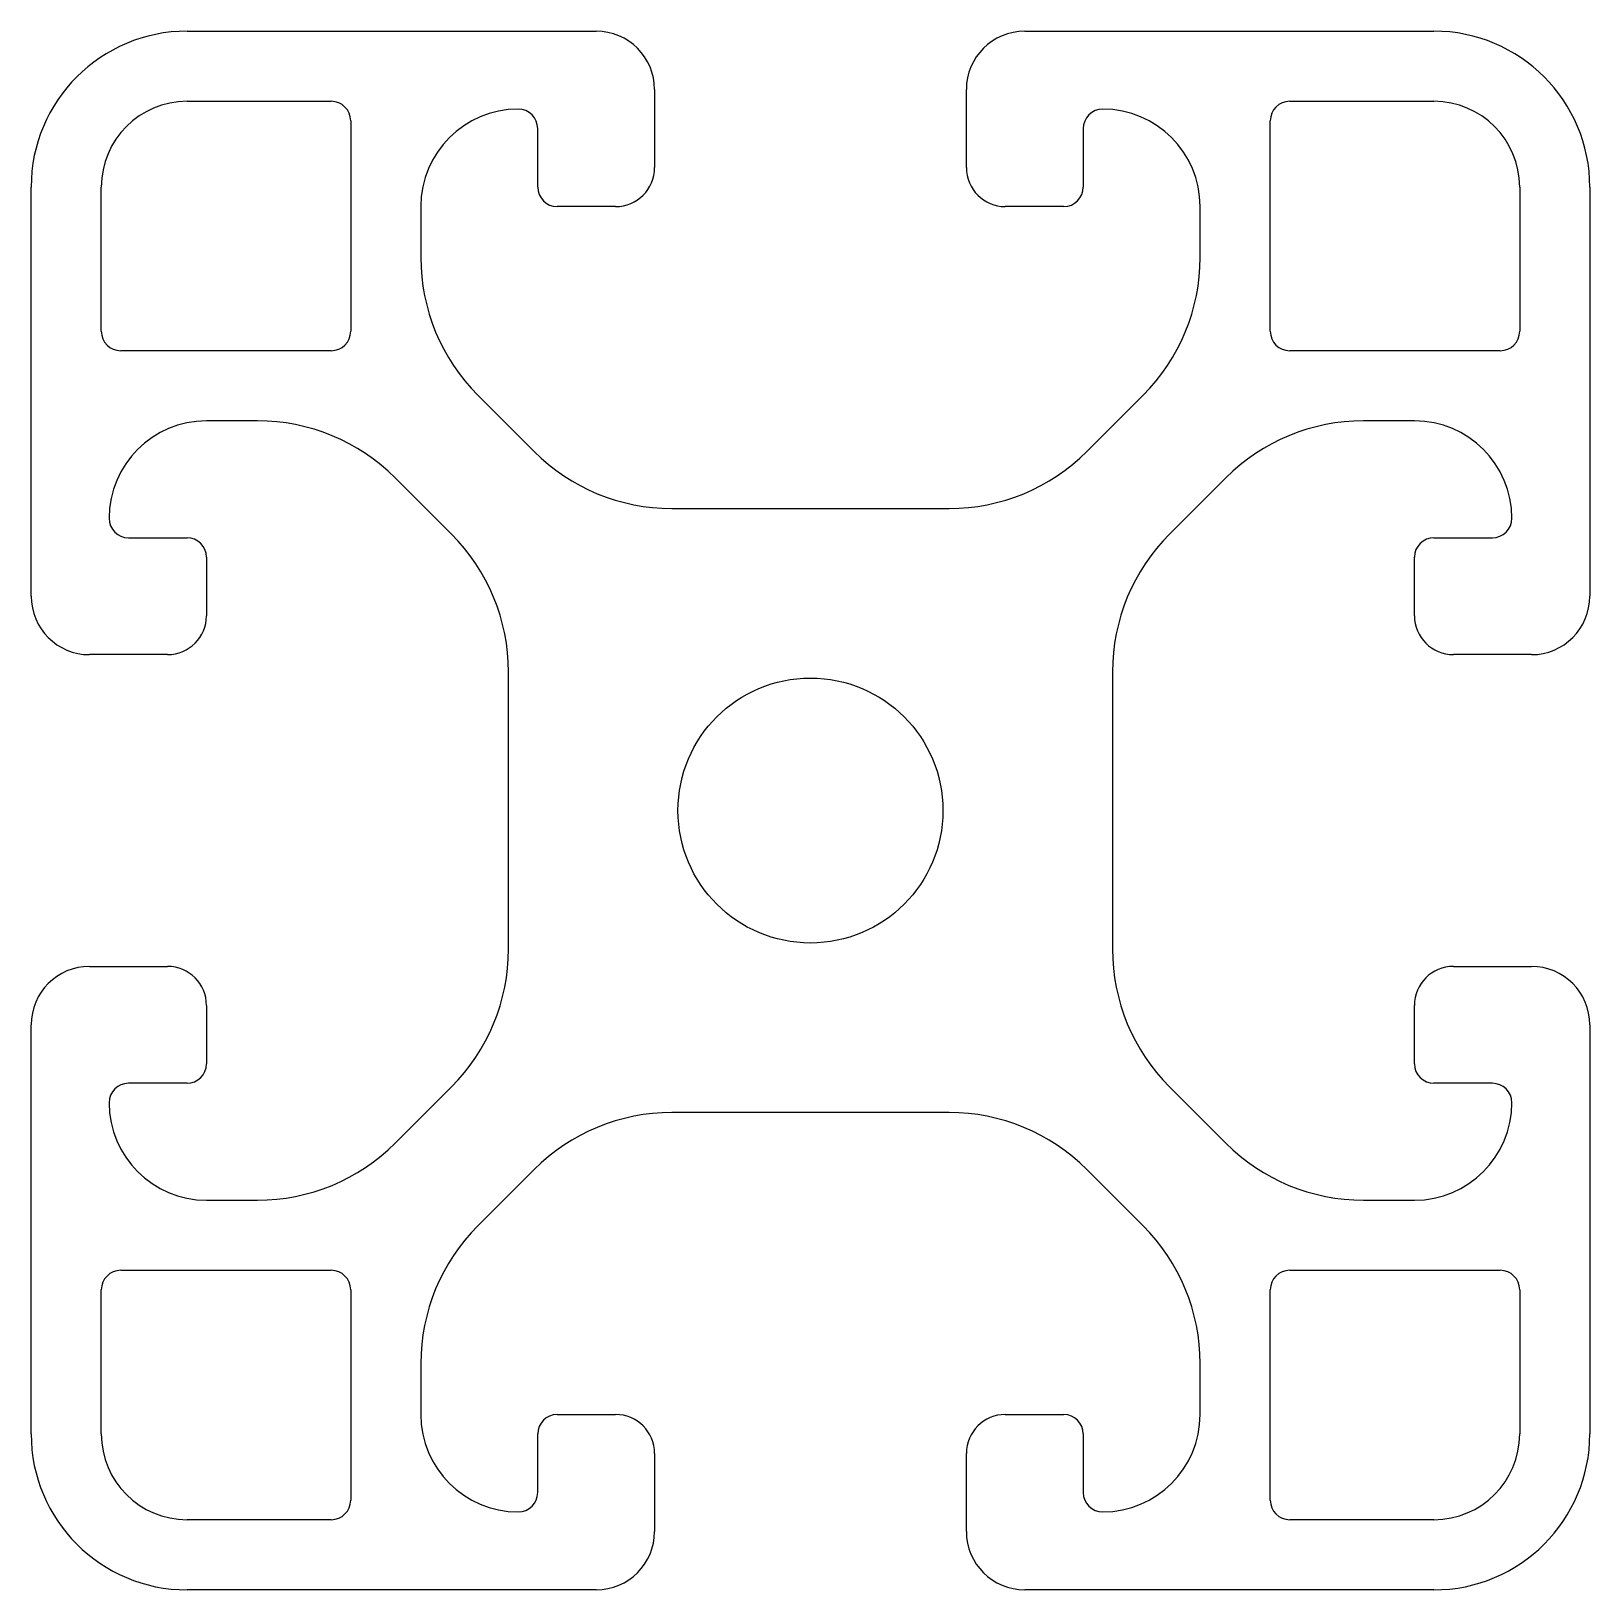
# Model space of a CAD drawing. Extents: x -1.2 to 38.8, y -1.2 to 38.8.
import ezdxf

# ---------------------------------------------------------------- set-up
doc = ezdxf.new("R2010")
doc.units = 0
doc.layers.get('0').update_dxf_attribs({"linetype": 'continuous'})

# ---------------------------------------------------------------- blocks, each defined once
blk = doc.blocks.new('PART__FEATURE')
at = {"color": 0}
for p, q in [((2.828, 38.828), (13.328, 38.828)), ((24.328, 38.828), (34.828, 38.828)), ((14.828, 37.328), (14.828, 35.328)), ((22.828, 35.328), (22.828, 37.328)), ((2.828, 37.028), (6.528, 37.028)), ((31.128, 37.028), (34.828, 37.028)), ((7.028, 36.528), (7.028, 31.128)), ((30.628, 31.128), (30.628, 36.528)), ((11.828, 34.828), (11.828, 36.328)), ((25.828, 36.328), (25.828, 34.828)), ((-1.172, 24.328), (-1.172, 34.828)), ((0.628, 31.128), (0.628, 34.828)), ((37.028, 34.828), (37.028, 31.128)), ((38.828, 34.828), (38.828, 24.328)), ((8.828, 34.328), (8.828, 33.021)), ((13.828, 34.328), (12.328, 34.328)), ((25.328, 34.328), (23.828, 34.328)), ((28.828, 33.021), (28.828, 34.328)), ((6.528, 30.628), (1.128, 30.628)), ((36.528, 30.628), (31.128, 30.628)), ((10.293, 29.485), (11.735, 28.043)), ((25.922, 28.043), (27.364, 29.485)), ((4.636, 28.828), (3.328, 28.828)), ((34.328, 28.828), (33.021, 28.828)), ((9.614, 25.922), (8.172, 27.364)), ((29.485, 27.364), (28.043, 25.922)), ((15.271, 26.578), (22.386, 26.578)), ((1.328, 25.828), (2.828, 25.828)), ((34.828, 25.828), (36.328, 25.828)), ((3.328, 25.328), (3.328, 23.828)), ((34.328, 23.828), (34.328, 25.328)), ((2.328, 22.828), (0.328, 22.828)), ((37.328, 22.828), (35.328, 22.828)), ((11.078, 15.271), (11.078, 22.386)), ((26.578, 22.386), (26.578, 15.271)), ((0.328, 14.828), (2.328, 14.828)), ((35.328, 14.828), (37.328, 14.828)), ((3.328, 13.828), (3.328, 12.328)), ((34.328, 12.328), (34.328, 13.828)), ((-1.172, 2.828), (-1.172, 13.328)), ((38.828, 13.328), (38.828, 2.828)), ((2.828, 11.828), (1.328, 11.828)), ((8.172, 10.293), (9.614, 11.735)), ((28.043, 11.735), (29.485, 10.293)), ((36.328, 11.828), (34.828, 11.828)), ((22.386, 11.078), (15.271, 11.078)), ((11.735, 9.614), (10.293, 8.172)), ((27.364, 8.172), (25.922, 9.614)), ((3.328, 8.828), (4.636, 8.828)), ((33.021, 8.828), (34.328, 8.828)), ((1.128, 7.028), (6.528, 7.028)), ((31.128, 7.028), (36.528, 7.028)), ((0.628, 2.828), (0.628, 6.528)), ((7.028, 6.528), (7.028, 1.128)), ((30.628, 1.128), (30.628, 6.528)), ((37.028, 6.528), (37.028, 2.828)), ((8.828, 4.636), (8.828, 3.328)), ((28.828, 3.328), (28.828, 4.636)), ((12.328, 3.328), (13.828, 3.328)), ((23.828, 3.328), (25.328, 3.328)), ((11.828, 1.328), (11.828, 2.828)), ((25.828, 2.828), (25.828, 1.328)), ((14.828, 2.328), (14.828, 0.328)), ((22.828, 0.328), (22.828, 2.328)), ((6.528, 0.628), (2.828, 0.628)), ((34.828, 0.628), (31.128, 0.628)), ((13.328, -1.172), (2.828, -1.172)), ((34.828, -1.172), (24.328, -1.172))]:
    blk.add_line(p, q, dxfattribs=at)
blk.add_circle((18.828, 18.828), 3.4, dxfattribs=at)
for centre, radius, start, end in [((2.828, 34.828), 4, 90, -180), ((13.328, 37.328), 1.5, 0, 90), ((24.328, 37.328), 1.5, 90, -180), ((34.828, 34.828), 4, 0, 90), ((2.828, 34.828), 2.2, 90, -180), ((6.528, 36.528), 0.5, 0, 90), ((11.328, 34.328), 2.5, 90, -180), ((11.328, 36.328), 0.5, 0, 90), ((26.328, 36.328), 0.5, 90, -180), ((26.328, 34.328), 2.5, 0, 90), ((31.128, 36.528), 0.5, 90, -180), ((34.828, 34.828), 2.2, 0, 90), ((13.828, 35.328), 1, -90, 0), ((23.828, 35.328), 1, -180, -90), ((12.328, 34.828), 0.5, -180, -90), ((25.328, 34.828), 0.5, -90, 0), ((13.828, 33.021), 5, -180, -135), ((23.828, 33.021), 5, -45, 0), ((1.128, 31.128), 0.5, -180, -90), ((6.528, 31.128), 0.5, -90, 0), ((31.128, 31.128), 0.5, -180, -90), ((36.528, 31.128), 0.5, -90, 0), ((3.328, 26.328), 2.5, 90, -180), ((4.636, 23.828), 5, 45, 90), ((33.021, 23.828), 5, 90, 135), ((34.328, 26.328), 2.5, 0, 90), ((15.271, 31.578), 5, -135, -90), ((22.386, 31.578), 5, -90, -45), ((1.328, 26.328), 0.5, -180, -90), ((36.328, 26.328), 0.5, -90, 0), ((2.828, 25.328), 0.5, 0, 90), ((6.078, 22.386), 5, 0, 45), ((31.578, 22.386), 5, 135, -180), ((34.828, 25.328), 0.5, 90, -180), ((0.328, 24.328), 1.5, -180, -90), ((37.328, 24.328), 1.5, -90, 0), ((2.328, 23.828), 1, -90, 0), ((35.328, 23.828), 1, -180, -90), ((6.078, 15.271), 5, -45, 0), ((31.578, 15.271), 5, -180, -135), ((0.328, 13.328), 1.5, 90, -180), ((2.328, 13.828), 1, 0, 90), ((35.328, 13.828), 1, 90, -180), ((37.328, 13.328), 1.5, 0, 90), ((2.828, 12.328), 0.5, -90, 0), ((34.828, 12.328), 0.5, -180, -90), ((1.328, 11.328), 0.5, 90, 180), ((36.328, 11.328), 0.5, 0, 90), ((3.328, 11.328), 2.5, -180, -90), ((34.328, 11.328), 2.5, -90, 0), ((15.271, 6.078), 5, 90, 135), ((22.386, 6.078), 5, 45, 90), ((4.636, 13.828), 5, -90, -45), ((33.021, 13.828), 5, -135, -90), ((13.828, 4.636), 5, 135, -180), ((23.828, 4.636), 5, 0, 45), ((1.128, 6.528), 0.5, 90, -180), ((6.528, 6.528), 0.5, 0, 90), ((31.128, 6.528), 0.5, 90, -180), ((36.528, 6.528), 0.5, 0, 90), ((11.328, 3.328), 2.5, 180, -90), ((12.328, 2.828), 0.5, 90, -180), ((13.828, 2.328), 1, 0, 90), ((23.828, 2.328), 1, 90, -180), ((25.328, 2.828), 0.5, 0, 90), ((26.328, 3.328), 2.5, -90, 0), ((2.828, 2.828), 4, -180, -90), ((2.828, 2.828), 2.2, -180, -90), ((34.828, 2.828), 2.2, -90, 0), ((34.828, 2.828), 4, -90, 0), ((11.328, 1.328), 0.5, -90, 0), ((26.328, 1.328), 0.5, -180, -90), ((6.528, 1.128), 0.5, -90, 0), ((31.128, 1.128), 0.5, -180, -90), ((13.328, 0.328), 1.5, -90, 0), ((24.328, 0.328), 1.5, -180, -90)]:
    blk.add_arc(centre, radius, start, end, dxfattribs=at)

msp = doc.modelspace()

# ---------------------------------------------------------------- block references
at = {"color": 0}
msp.add_blockref('PART__FEATURE', (0, 0), dxfattribs=at)

doc.saveas('drawing.dxf')
